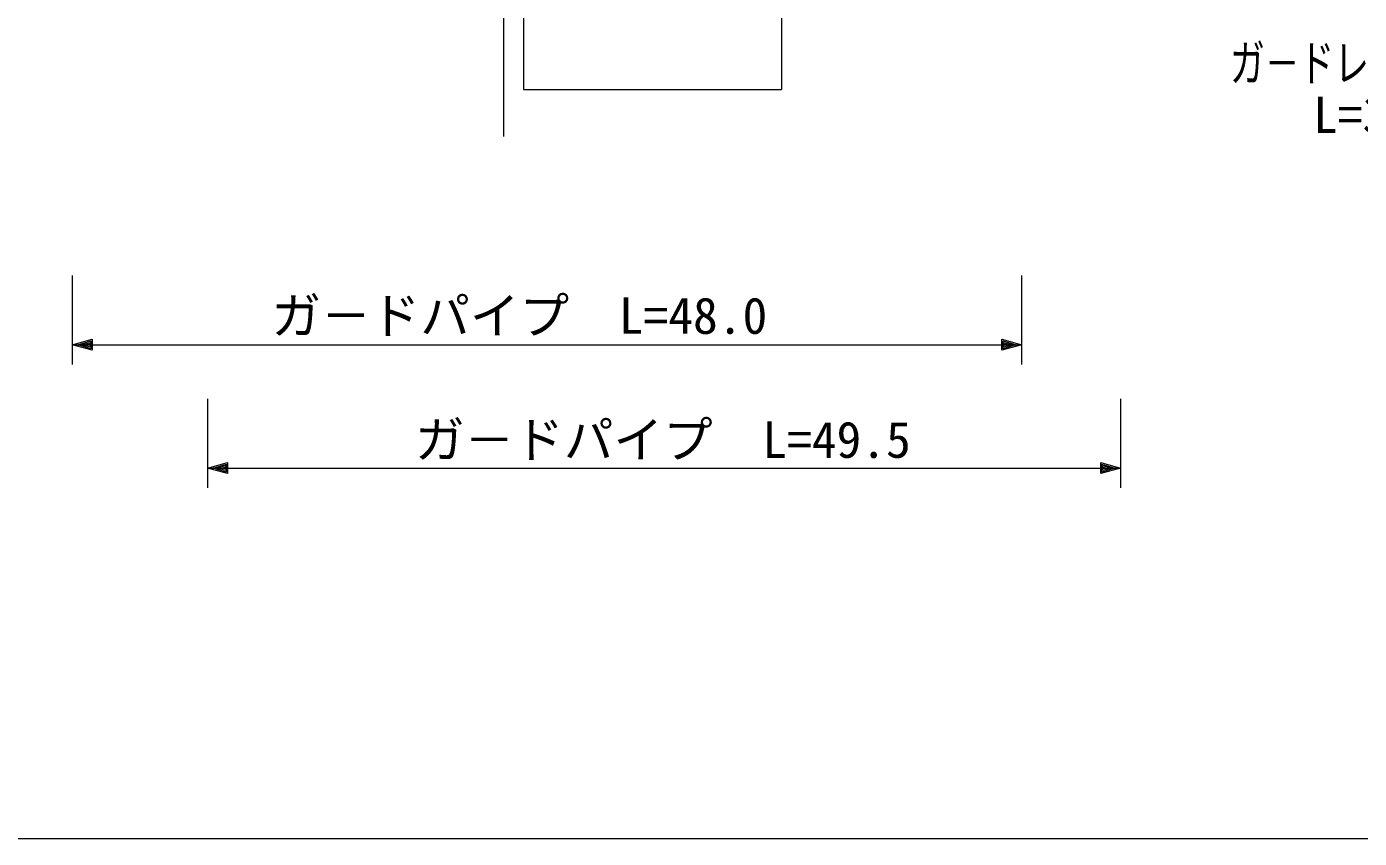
# Model space of a CAD drawing. Units: millimetres, scale not verified. Extents: x 40000 to 680000, y 20000 to 380000.
# Drawn here: x 187835 to 254982, y 205000 to 245900 of the extents above; entities that cross this region are included whole.
import ezdxf
from ezdxf.enums import TextEntityAlignment as Align

# ---------------------------------------------------------------- set-up
doc = ezdxf.new("R2010")
doc.units = ezdxf.units.MM
doc.header["$LTSCALE"] = 1000
for name, color, linetype, lineweight in [('M-STR-HTXT', 7, 'Continuous', 13), ('M-STR-STRC', 7, 'Continuous', 13), ('M-TTL-BAND', 7, 'Continuous', 13)]:
    doc.layers.add(name, color=color, linetype=linetype, lineweight=lineweight)
doc.styles.add('ＭＳ ゴシック', font='')
doc.styles.get('ＭＳ ゴシック').set_extended_font_data('MS Gothic')

msp = doc.modelspace()

# ---------------------------------------------------------------- linework, layer by layer
at = {"layer": 'M-STR-HTXT'}
for p, q in [((190130, 233356), (190130, 228872)), ((237973, 228872), (237973, 233356)), ((190130, 229872), (191130, 230152)), ((190130, 229872), (237973, 229872)), ((191130, 229592), (190130, 229872)), ((190410, 229872), (191090, 230072)), ((191090, 229672), (190410, 229872)), ((190570, 229872), (191050, 229992)), ((191050, 229752), (190570, 229872)), ((190810, 229872), (191010, 229912)), ((191010, 229832), (190810, 229872)), ((191010, 229912), (191010, 229832)), ((191050, 229992), (191050, 229752)), ((191090, 230072), (191090, 229672)), ((191130, 230152), (191130, 229592)), ((236973, 229592), (236973, 230152)), ((236973, 230152), (237973, 229872)), ((237973, 229872), (236973, 229592)), ((237013, 229672), (237013, 230072)), ((237013, 230072), (237693, 229872)), ((237693, 229872), (237013, 229672)), ((237053, 229752), (237053, 229992)), ((237053, 229992), (237533, 229872)), ((237533, 229872), (237053, 229752)), ((237093, 229832), (237093, 229912)), ((237093, 229912), (237293, 229872)), ((237293, 229872), (237093, 229832)), ((196949, 227143), (196949, 222659)), ((242954, 227143), (242954, 222659)), ((196949, 223659), (197949, 223939)), ((196949, 223659), (242954, 223659)), ((197949, 223379), (196949, 223659)), ((197229, 223659), (197909, 223859)), ((197909, 223459), (197229, 223659)), ((197389, 223659), (197869, 223779)), ((197869, 223539), (197389, 223659)), ((197629, 223659), (197829, 223699)), ((197829, 223619), (197629, 223659)), ((197829, 223699), (197829, 223619)), ((197869, 223779), (197869, 223539)), ((197909, 223859), (197909, 223459)), ((197949, 223939), (197949, 223379)), ((241954, 223379), (241954, 223939)), ((241954, 223939), (242954, 223659)), ((242954, 223659), (241954, 223379)), ((241994, 223459), (241994, 223859)), ((241994, 223859), (242674, 223659)), ((242674, 223659), (241994, 223459)), ((242034, 223539), (242034, 223779)), ((242034, 223779), (242514, 223659)), ((242514, 223659), (242034, 223539)), ((242074, 223619), (242074, 223699)), ((242074, 223699), (242274, 223659)), ((242274, 223659), (242074, 223619))]:
    msp.add_line(p, q, dxfattribs=at)
at = {"layer": 'M-STR-STRC'}
for p, q in [((211861, 251739), (211861, 240364)), ((212861, 251739), (212861, 242739)), ((225861, 251739), (225861, 242739)), ((212861, 242739), (225861, 242739))]:
    msp.add_line(p, q, dxfattribs=at)
at = {"layer": 'M-TTL-BAND'}
msp.add_line((40000, 205000), (579000, 205000), dxfattribs=at)

# ---------------------------------------------------------------- texts
at = {"layer": 'M-STR-HTXT', "style": 'ＭＳ ゴシック', "width": 0.7}
msp.add_text('ガ－ドレール', height=1833, dxfattribs=at).set_placement((248467, 242602), align=Align.BOTTOM_LEFT)
at = {"layer": 'M-STR-HTXT', "style": 'ＭＳ ゴシック'}
for s, p in [('L=3.5', (252648, 239994)), ('ガ－ドパイプ\u3000L=48.0', (200168, 229872)), ('ガ－ドパイプ\u3000L=49.5', (207399, 223622))]:
    msp.add_text(s, height=1833, dxfattribs=at).set_placement(p, align=Align.BOTTOM_LEFT)

doc.saveas('drawing.dxf')
